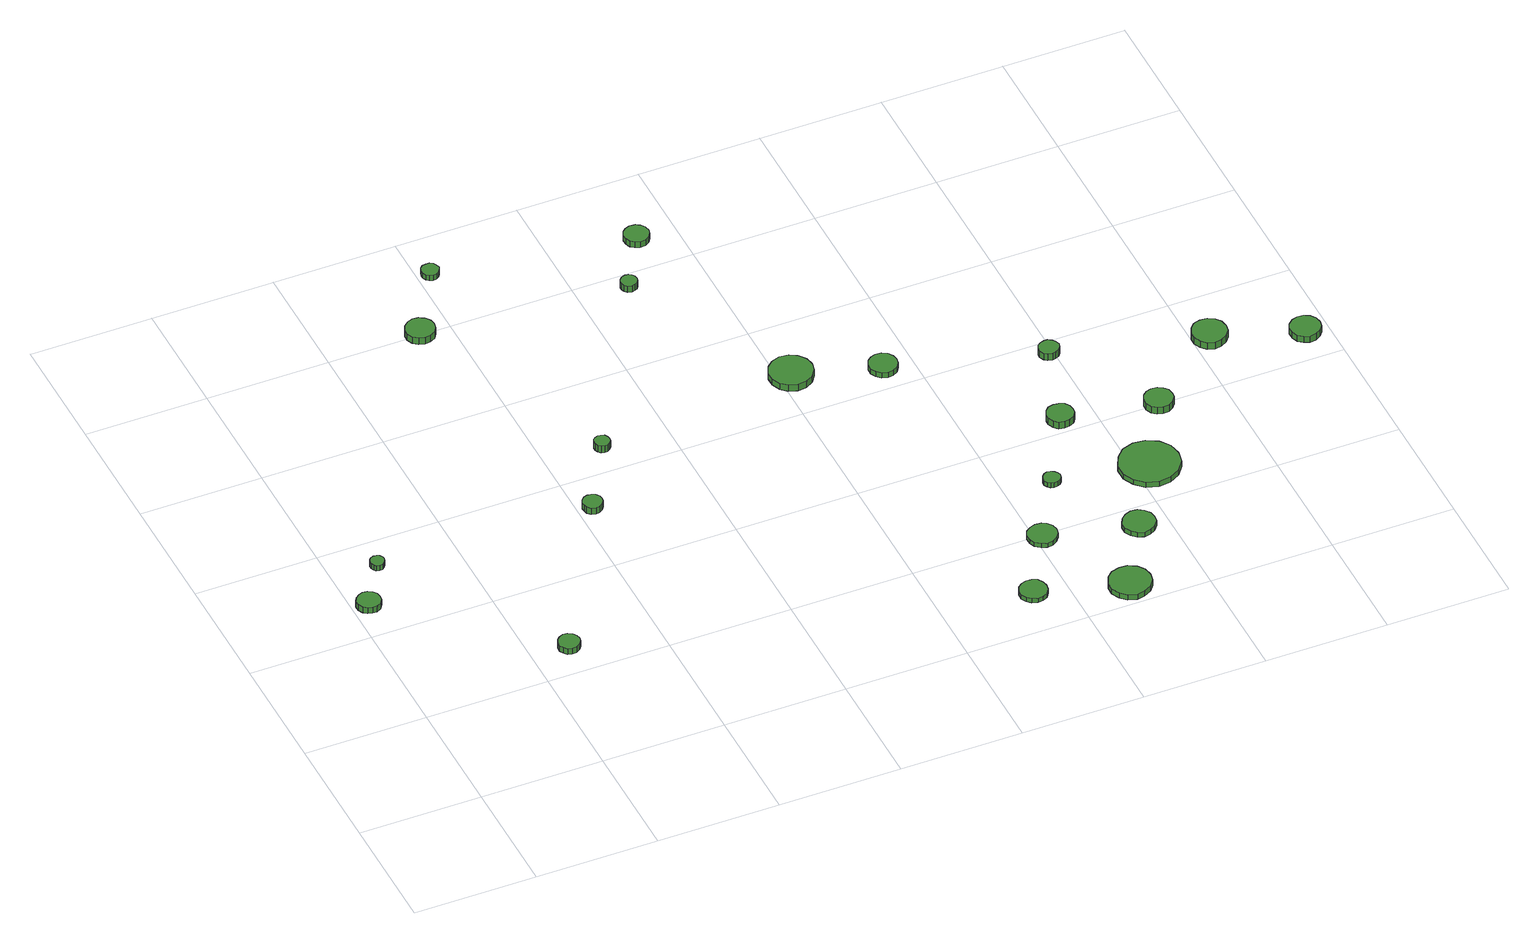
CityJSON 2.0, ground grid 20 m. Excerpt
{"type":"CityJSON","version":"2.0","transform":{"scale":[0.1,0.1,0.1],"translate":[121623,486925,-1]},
"CityObjects":{
"tree1":{"type":"SolitaryVegetationObject","attributes":{"function":"something"},"geometry":[{"type":"MultiSurface","lod":"1","boundaries":[[[0,1,2,3,4,5,6,7,8,9,10,11,12,13,14]],[[15,16,17,18,19,20,21,22,23,24,25,26,27,28,29]],[[0,29,28,1]],[[1,28,27,2]],[[2,27,26,3]],[[3,26,25,4]],[[4,25,24,5]],[[5,24,23,6]],[[6,23,22,7]],[[7,22,21,8]],[[8,21,20,9]],[[9,20,19,10]],[[10,19,18,11]],[[11,18,17,12]],[[12,17,16,13]],[[13,16,15,14]],[[14,15,29,0]]]}]},
"tree2":{"type":"SolitaryVegetationObject","attributes":{"function":"something"},"geometry":[{"type":"MultiSurface","lod":"1","boundaries":[[[30,31,32,33,34,35,36,37,38,39,40,41,42,43,44]],[[45,46,47,48,49,50,51,52,53,54,55,56,57,58,59]],[[30,59,58,31]],[[31,58,57,32]],[[32,57,56,33]],[[33,56,55,34]],[[34,55,54,35]],[[35,54,53,36]],[[36,53,52,37]],[[37,52,51,38]],[[38,51,50,39]],[[39,50,49,40]],[[40,49,48,41]],[[41,48,47,42]],[[42,47,46,43]],[[43,46,45,44]],[[44,45,59,30]]]}]},
"tree3":{"type":"SolitaryVegetationObject","attributes":{"function":"something"},"geometry":[{"type":"MultiSurface","lod":"1","boundaries":[[[60,61,62,63,64,65,66,67,68,69,70,71,72,73,74]],[[75,76,77,78,79,80,81,82,83,84,85,86,87,88,89]],[[60,89,88,61]],[[61,88,87,62]],[[62,87,86,63]],[[63,86,85,64]],[[64,85,84,65]],[[65,84,83,66]],[[66,83,82,67]],[[67,82,81,68]],[[68,81,80,69]],[[69,80,79,70]],[[70,79,78,71]],[[71,78,77,72]],[[72,77,76,73]],[[73,76,75,74]],[[74,75,89,60]]]}]},
"tree4":{"type":"SolitaryVegetationObject","attributes":{"function":"something"},"geometry":[{"type":"MultiSurface","lod":"1","boundaries":[[[90,91,92,93,94,95,96,97,98,99,100,101,102,103,104]],[[105,106,107,108,109,110,111,112,113,114,115,116,117,118,119]],[[90,119,118,91]],[[91,118,117,92]],[[92,117,116,93]],[[93,116,115,94]],[[94,115,114,95]],[[95,114,113,96]],[[96,113,112,97]],[[97,112,111,98]],[[98,111,110,99]],[[99,110,109,100]],[[100,109,108,101]],[[101,108,107,102]],[[102,107,106,103]],[[103,106,105,104]],[[104,105,119,90]]]}]},
"tree5":{"type":"SolitaryVegetationObject","attributes":{"function":"something"},"geometry":[{"type":"MultiSurface","lod":"1","boundaries":[[[120,121,122,123,124,125,126,127,128,129,130,131,132,133,134]],[[135,136,137,138,139,140,141,142,143,144,145,146,147,148,149]],[[120,149,148,121]],[[121,148,147,122]],[[122,147,146,123]],[[123,146,145,124]],[[124,145,144,125]],[[125,144,143,126]],[[126,143,142,127]],[[127,142,141,128]],[[128,141,140,129]],[[129,140,139,130]],[[130,139,138,131]],[[131,138,137,132]],[[132,137,136,133]],[[133,136,135,134]],[[134,135,149,120]]]}]},
"tree6":{"type":"SolitaryVegetationObject","attributes":{"function":"something"},"geometry":[{"type":"MultiSurface","lod":"1","boundaries":[[[150,151,152,153,154,155,156,157,158,159,160,161,162,163,164]],[[165,166,167,168,169,170,171,172,173,174,175,176,177,178,179]],[[150,179,178,151]],[[151,178,177,152]],[[152,177,176,153]],[[153,176,175,154]],[[154,175,174,155]],[[155,174,173,156]],[[156,173,172,157]],[[157,172,171,158]],[[158,171,170,159]],[[159,170,169,160]],[[160,169,168,161]],[[161,168,167,162]],[[162,167,166,163]],[[163,166,165,164]],[[164,165,179,150]]]}]},
"tree7":{"type":"SolitaryVegetationObject","attributes":{"function":"something"},"geometry":[{"type":"MultiSurface","lod":"1","boundaries":[[[180,181,182,183,184,185,186,187,188,189,190,191,192,193,194]],[[195,196,197,198,199,200,201,202,203,204,205,206,207,208,209]],[[180,209,208,181]],[[181,208,207,182]],[[182,207,206,183]],[[183,206,205,184]],[[184,205,204,185]],[[185,204,203,186]],[[186,203,202,187]],[[187,202,201,188]],[[188,201,200,189]],[[189,200,199,190]],[[190,199,198,191]],[[191,198,197,192]],[[192,197,196,193]],[[193,196,195,194]],[[194,195,209,180]]]}]},
"tree8":{"type":"SolitaryVegetationObject","attributes":{"function":"something"},"geometry":[{"type":"MultiSurface","lod":"1","boundaries":[[[210,211,212,213,214,215,216,217,218,219,220,221,222,223,224]],[[225,226,227,228,229,230,231,232,233,234,235,236,237,238,239]],[[210,239,238,211]],[[211,238,237,212]],[[212,237,236,213]],[[213,236,235,214]],[[214,235,234,215]],[[215,234,233,216]],[[216,233,232,217]],[[217,232,231,218]],[[218,231,230,219]],[[219,230,229,220]],[[220,229,228,221]],[[221,228,227,222]],[[222,227,226,223]],[[223,226,225,224]],[[224,225,239,210]]]}]},
"tree9":{"type":"SolitaryVegetationObject","attributes":{"function":"something"},"geometry":[{"type":"MultiSurface","lod":"1","boundaries":[[[240,241,242,243,244,245,246,247,248,249,250,251,252,253,254]],[[255,256,257,258,259,260,261,262,263,264,265,266,267,268,269]],[[240,269,268,241]],[[241,268,267,242]],[[242,267,266,243]],[[243,266,265,244]],[[244,265,264,245]],[[245,264,263,246]],[[246,263,262,247]],[[247,262,261,248]],[[248,261,260,249]],[[249,260,259,250]],[[250,259,258,251]],[[251,258,257,252]],[[252,257,256,253]],[[253,256,255,254]],[[254,255,269,240]]]}]},
"tree10":{"type":"SolitaryVegetationObject","attributes":{"function":"something"},"geometry":[{"type":"MultiSurface","lod":"1","boundaries":[[[270,271,272,273,274,275,276,277,278,279,280,281,282,283,284]],[[285,286,287,288,289,290,291,292,293,294,295,296,297,298,299]],[[270,299,298,271]],[[271,298,297,272]],[[272,297,296,273]],[[273,296,295,274]],[[274,295,294,275]],[[275,294,293,276]],[[276,293,292,277]],[[277,292,291,278]],[[278,291,290,279]],[[279,290,289,280]],[[280,289,288,281]],[[281,288,287,282]],[[282,287,286,283]],[[283,286,285,284]],[[284,285,299,270]]]}]},
"tree11":{"type":"SolitaryVegetationObject","attributes":{"function":"something"},"geometry":[{"type":"MultiSurface","lod":"1","boundaries":[[[300,301,302,303,304,305,306,307,308,309,310,311,312,313,314]],[[315,316,317,318,319,320,321,322,323,324,325,326,327,328,329]],[[300,329,328,301]],[[301,328,327,302]],[[302,327,326,303]],[[303,326,325,304]],[[304,325,324,305]],[[305,324,323,306]],[[306,323,322,307]],[[307,322,321,308]],[[308,321,320,309]],[[309,320,319,310]],[[310,319,318,311]],[[311,318,317,312]],[[312,317,316,313]],[[313,316,315,314]],[[314,315,329,300]]]}]},
"tree12":{"type":"SolitaryVegetationObject","attributes":{"function":"something"},"geometry":[{"type":"MultiSurface","lod":"1","boundaries":[[[330,331,332,333,334,335,336,337,338,339,340,341,342,343,344]],[[345,346,347,348,349,350,351,352,353,354,355,356,357,358,359]],[[330,359,358,331]],[[331,358,357,332]],[[332,357,356,333]],[[333,356,355,334]],[[334,355,354,335]],[[335,354,353,336]],[[336,353,352,337]],[[337,352,351,338]],[[338,351,350,339]],[[339,350,349,340]],[[340,349,348,341]],[[341,348,347,342]],[[342,347,346,343]],[[343,346,345,344]],[[344,345,359,330]]]}]},
"tree13":{"type":"SolitaryVegetationObject","attributes":{"function":"something"},"geometry":[{"type":"MultiSurface","lod":"1","boundaries":[[[360,361,362,363,364,365,366,367,368,369,370,371,372,373,374]],[[375,376,377,378,379,380,381,382,383,384,385,386,387,388,389]],[[360,389,388,361]],[[361,388,387,362]],[[362,387,386,363]],[[363,386,385,364]],[[364,385,384,365]],[[365,384,383,366]],[[366,383,382,367]],[[367,382,381,368]],[[368,381,380,369]],[[369,380,379,370]],[[370,379,378,371]],[[371,378,377,372]],[[372,377,376,373]],[[373,376,375,374]],[[374,375,389,360]]]}]},
"tree14":{"type":"SolitaryVegetationObject","attributes":{"function":"something"},"geometry":[{"type":"MultiSurface","lod":"1","boundaries":[[[390,391,392,393,394,395,396,397,398,399,400,401,402,403,404]],[[405,406,407,408,409,410,411,412,413,414,415,416,417,418,419]],[[390,419,418,391]],[[391,418,417,392]],[[392,417,416,393]],[[393,416,415,394]],[[394,415,414,395]],[[395,414,413,396]],[[396,413,412,397]],[[397,412,411,398]],[[398,411,410,399]],[[399,410,409,400]],[[400,409,408,401]],[[401,408,407,402]],[[402,407,406,403]],[[403,406,405,404]],[[404,405,419,390]]]}]},
"tree15":{"type":"SolitaryVegetationObject","attributes":{"function":"something"},"geometry":[{"type":"MultiSurface","lod":"1","boundaries":[[[420,421,422,423,424,425,426,427,428,429,430,431,432,433,434]],[[435,436,437,438,439,440,441,442,443,444,445,446,447,448,449]],[[420,449,448,421]],[[421,448,447,422]],[[422,447,446,423]],[[423,446,445,424]],[[424,445,444,425]],[[425,444,443,426]],[[426,443,442,427]],[[427,442,441,428]],[[428,441,440,429]],[[429,440,439,430]],[[430,439,438,431]],[[431,438,437,432]],[[432,437,436,433]],[[433,436,435,434]],[[434,435,449,420]]]}]},
"tree16":{"type":"SolitaryVegetationObject","attributes":{"function":"something"},"geometry":[{"type":"MultiSurface","lod":"1","boundaries":[[[450,451,452,453,454,455,456,457,458,459,460,461,462,463,464]],[[465,466,467,468,469,470,471,472,473,474,475,476,477,478,479]],[[450,479,478,451]],[[451,478,477,452]],[[452,477,476,453]],[[453,476,475,454]],[[454,475,474,455]],[[455,474,473,456]],[[456,473,472,457]],[[457,472,471,458]],[[458,471,470,459]],[[459,470,469,460]],[[460,469,468,461]],[[461,468,467,462]],[[462,467,466,463]],[[463,466,465,464]],[[464,465,479,450]]]}]},
"tree17":{"type":"SolitaryVegetationObject","attributes":{"function":"something"},"geometry":[{"type":"MultiSurface","lod":"1","boundaries":[[[480,481,482,483,484,485,486,487,488,489,490,491,492,493,494]],[[495,496,497,498,499,500,501,502,503,504,505,506,507,508,509]],[[480,509,508,481]],[[481,508,507,482]],[[482,507,506,483]],[[483,506,505,484]],[[484,505,504,485]],[[485,504,503,486]],[[486,503,502,487]],[[487,502,501,488]],[[488,501,500,489]],[[489,500,499,490]],[[490,499,498,491]],[[491,498,497,492]],[[492,497,496,493]],[[493,496,495,494]],[[494,495,509,480]]]}]},
"tree18":{"type":"SolitaryVegetationObject","attributes":{"function":"something"},"geometry":[{"type":"MultiSurface","lod":"1","boundaries":[[[510,511,512,513,514,515,516,517,518,519,520,521,522,523,524]],[[525,526,527,528,529,530,531,532,533,534,535,536,537,538,539]],[[510,539,538,511]],[[511,538,537,512]],[[512,537,536,513]],[[513,536,535,514]],[[514,535,534,515]],[[515,534,533,516]],[[516,533,532,517]],[[517,532,531,518]],[[518,531,530,519]],[[519,530,529,520]],[[520,529,528,521]],[[521,528,527,522]],[[522,527,526,523]],[[523,526,525,524]],[[524,525,539,510]]]}]},
"tree19":{"type":"SolitaryVegetationObject","attributes":{"function":"something"},"geometry":[{"type":"MultiSurface","lod":"1","boundaries":[[[540,541,542,543,544,545,546,547,548,549,550,551,552,553,554]],[[555,556,557,558,559,560,561,562,563,564,565,566,567,568,569]],[[540,569,568,541]],[[541,568,567,542]],[[542,567,566,543]],[[543,566,565,544]],[[544,565,564,545]],[[545,564,563,546]],[[546,563,562,547]],[[547,562,561,548]],[[548,561,560,549]],[[549,560,559,550]],[[550,559,558,551]],[[551,558,557,552]],[[552,557,556,553]],[[553,556,555,554]],[[554,555,569,540]]]}]},
"tree20":{"type":"SolitaryVegetationObject","attributes":{"function":"something"},"geometry":[{"type":"MultiSurface","lod":"1","boundaries":[[[570,571,572,573,574,575,576,577,578,579,580,581,582,583,584]],[[585,586,587,588,589,590,591,592,593,594,595,596,597,598,599]],[[570,599,598,571]],[[571,598,597,572]],[[572,597,596,573]],[[573,596,595,574]],[[574,595,594,575]],[[575,594,593,576]],[[576,593,592,577]],[[577,592,591,578]],[[578,591,590,579]],[[579,590,589,580]],[[580,589,588,581]],[[581,588,587,582]],[[582,587,586,583]],[[583,586,585,584]],[[584,585,599,570]]]}]},
"tree21":{"type":"SolitaryVegetationObject","attributes":{"function":"something"},"geometry":[{"type":"MultiSurface","lod":"1","boundaries":[[[600,601,602,603,604,605,606,607,608,609,610,611,612,613,614]],[[615,616,617,618,619,620,621,622,623,624,625,626,627,628,629]],[[600,629,628,601]],[[601,628,627,602]],[[602,627,626,603]],[[603,626,625,604]],[[604,625,624,605]],[[605,624,623,606]],[[606,623,622,607]],[[607,622,621,608]],[[608,621,620,609]],[[609,620,619,610]],[[610,619,618,611]],[[611,618,617,612]],[[612,617,616,613]],[[613,616,615,614]],[[614,615,629,600]]]}]},
"tree22":{"type":"SolitaryVegetationObject","attributes":{"function":"something"},"geometry":[{"type":"MultiSurface","lod":"1","boundaries":[[[630,631,632,633,634,635,636,637,638,639,640,641,642,643,644]],[[645,646,647,648,649,650,651,652,653,654,655,656,657,658,659]],[[630,659,658,631]],[[631,658,657,632]],[[632,657,656,633]],[[633,656,655,634]],[[634,655,654,635]],[[635,654,653,636]],[[636,653,652,637]],[[637,652,651,638]],[[638,651,650,639]],[[639,650,649,640]],[[640,649,648,641]],[[641,648,647,642]],[[642,647,646,643]],[[643,646,645,644]],[[644,645,659,630]]]}]}
},
"vertices":[
[45,468,17],[44,476,17],[39,482,17],[32,486,17],[24,487,17],[17,484,17],[11,479,17],[7,472,17],[7,464,17],[11,456,17],[17,451,17],[24,449,17],[32,449,17],[39,453,17],[44,460,17],[44,460,6],[39,453,6],[32,449,6],[24,449,6],[17,451,6],[11,456,6],[7,464,6],[7,472,6],[11,479,6],[17,484,6],[24,487,6],[32,486,6],[39,482,6],[44,476,6],[45,468,6],
[87,545,16],[86,550,16],[83,554,16],[79,556,16],[74,557,16],[69,555,16],[66,552,16],[64,548,16],[64,543,16],[66,538,16],[69,535,16],[74,534,16],[79,534,16],[83,537,16],[86,541,16],[86,541,6],[83,537,6],[79,534,6],[74,534,6],[69,535,6],[66,538,6],[64,543,6],[64,548,6],[66,552,6],[69,555,6],[74,557,6],[79,556,6],[83,554,6],[86,550,6],[87,545,6],
[279,258,17],[277,265,17],[273,271,17],[266,275,17],[259,276,17],[252,273,17],[247,268,17],[244,262,17],[244,254,17],[247,248,17],[252,243,17],[259,241,17],[266,241,17],[273,245,17],[277,251,17],[277,251,6],[273,245,6],[266,241,6],[259,241,6],[252,243,6],[247,248,6],[244,254,6],[244,262,6],[247,268,6],[252,273,6],[259,276,6],[266,275,6],[273,271,6],[277,265,6],[279,258,6],
[440,534,18],[439,541,18],[435,546,18],[429,549,18],[423,550,18],[416,548,18],[411,543,18],[409,537,18],[409,531,18],[411,525,18],[416,520,18],[423,518,18],[429,519,18],[435,522,18],[439,528,18],[439,528,6],[435,522,6],[429,519,6],[423,518,6],[416,520,6],[411,525,6],[409,531,6],[409,537,6],[411,543,6],[416,548,6],[423,550,6],[429,549,6],[435,546,6],[439,541,6],[440,534,6],
[375,1001,19],[373,1010,19],[367,1018,19],[358,1023,19],[349,1024,19],[340,1021,19],[332,1014,19],[328,1006,19],[328,996,19],[332,987,19],[340,980,19],[349,977,19],[358,979,19],[367,983,19],[373,991,19],[373,991,6],[367,983,6],[358,979,6],[349,977,6],[340,980,6],[332,987,6],[328,996,6],[328,1006,6],[332,1014,6],[340,1021,6],[349,1024,6],[358,1023,6],[367,1018,6],[373,1010,6],[375,1001,6],
[504,648,24],[503,653,24],[500,658,24],[495,660,24],[490,661,24],[485,659,24],[481,656,24],[479,651,24],[479,646,24],[481,641,24],[485,637,24],[490,635,24],[495,636,24],[500,639,24],[503,643,24],[503,643,11],[500,639,11],[495,636,11],[490,635,11],[485,637,11],[481,641,11],[479,646,11],[479,651,11],[481,656,11],[485,659,11],[490,661,11],[495,660,11],[500,658,11],[503,653,11],[504,648,11],
[436,1119,16],[434,1125,16],[431,1130,16],[426,1133,16],[420,1133,16],[414,1132,16],[410,1128,16],[408,1122,16],[408,1116,16],[410,1111,16],[414,1107,16],[420,1105,16],[426,1106,16],[431,1109,16],[434,1114,16],[434,1114,6],[431,1109,6],[426,1106,6],[420,1105,6],[414,1107,6],[410,1111,6],[408,1116,6],[408,1122,6],[410,1128,6],[414,1132,6],[420,1133,6],[426,1133,6],[431,1130,6],[434,1125,6],[436,1119,6],
[967,81,16],[965,90,16],[960,98,16],[952,102,16],[943,103,16],[934,100,16],[927,94,16],[923,86,16],[923,76,16],[927,68,16],[934,62,16],[943,59,16],[952,60,16],[960,64,16],[965,72,16],[965,72,8],[960,64,8],[952,60,8],[943,59,8],[934,62,8],[927,68,8],[923,76,8],[923,86,8],[927,94,8],[934,100,8],[943,103,8],[952,102,8],[960,98,8],[965,90,8],[967,81,8],
[693,967,22],[692,973,22],[689,977,22],[684,980,22],[679,981,22],[673,979,22],[669,975,22],[667,970,22],[667,965,22],[669,960,22],[673,956,22],[679,954,22],[684,955,22],[689,957,22],[692,962,22],[692,962,10],[689,957,10],[684,955,10],[679,954,10],[673,956,10],[669,960,10],[667,965,10],[667,970,10],[669,975,10],[673,979,10],[679,981,10],[684,980,10],[689,977,10],[692,973,10],[693,967,10],
[854,685,18],[851,699,18],[842,711,18],[830,718,18],[815,720,18],[801,715,18],[791,706,18],[785,692,18],[785,678,18],[791,664,18],[801,655,18],[815,650,18],[830,652,18],[842,659,18],[851,671,18],[851,671,6],[842,659,6],[830,652,6],[815,650,6],[801,655,6],[791,664,6],[785,678,6],[785,692,6],[791,706,6],[801,715,6],[815,720,6],[830,718,6],[842,711,6],[851,699,6],[854,685,6],
[757,1066,17],[755,1074,17],[750,1081,17],[743,1085,17],[734,1086,17],[726,1083,17],[720,1078,17],[717,1070,17],[717,1062,17],[720,1054,17],[726,1049,17],[734,1046,17],[743,1047,17],[750,1051,17],[755,1058,17],[755,1058,6],[750,1051,6],[743,1047,6],[734,1046,6],[726,1049,6],[720,1054,6],[717,1062,6],[717,1070,6],[720,1078,6],[726,1083,6],[734,1086,6],[743,1085,6],[750,1081,6],[755,1074,6],[757,1066,6],
[1034,193,15],[1032,203,15],[1026,211,15],[1018,215,15],[1008,216,15],[999,213,15],[991,207,15],[987,198,15],[987,188,15],[991,179,15],[999,172,15],[1008,169,15],[1018,170,15],[1026,175,15],[1032,183,15],[1032,183,7],[1026,175,7],[1018,170,7],[1008,169,7],[999,172,7],[991,179,7],[987,188,7],[987,198,7],[991,207,7],[999,213,7],[1008,216,7],[1018,215,7],[1026,211,7],[1032,203,7],[1034,193,7],
[1119,39,17],[1116,53,17],[1108,64,17],[1095,71,17],[1082,72,17],[1068,68,17],[1058,59,17],[1052,46,17],[1052,32,17],[1058,19,17],[1068,10,17],[1082,5,17],[1095,7,17],[1108,14,17],[1116,25,17],[1116,25,7],[1108,14,7],[1095,7,7],[1082,5,7],[1068,10,7],[1058,19,7],[1052,32,7],[1052,46,7],[1058,59,7],[1068,68,7],[1082,72,7],[1095,71,7],[1108,64,7],[1116,53,7],[1119,39,7],
[975,645,16],[973,654,16],[968,662,16],[959,667,16],[950,668,16],[941,665,16],[934,659,16],[930,650,16],[930,640,16],[934,632,16],[941,625,16],[950,622,16],[959,623,16],[968,628,16],[973,636,16],[973,636,6],[968,628,6],[959,623,6],[950,622,6],[941,625,6],[934,632,6],[930,640,6],[930,650,6],[934,659,6],[941,665,6],[950,668,6],[959,667,6],[968,662,6],[973,654,6],[975,645,6],
[1090,304,15],[1089,309,15],[1085,314,15],[1080,317,15],[1074,318,15],[1069,316,15],[1065,312,15],[1062,307,15],[1062,301,15],[1065,296,15],[1069,292,15],[1074,290,15],[1080,291,15],[1085,293,15],[1089,298,15],[1089,298,6],[1085,293,6],[1080,291,6],[1074,290,6],[1069,292,6],[1065,296,6],[1062,301,6],[1062,307,6],[1065,312,6],[1069,316,6],[1074,318,6],[1080,317,6],[1085,314,6],[1089,309,6],[1090,304,6],
[1180,159,15],[1178,169,15],[1171,178,15],[1162,184,15],[1151,185,15],[1141,181,15],[1133,174,15],[1128,164,15],[1128,153,15],[1133,143,15],[1141,136,15],[1151,132,15],[1162,134,15],[1171,139,15],[1178,148,15],[1178,148,6],[1171,139,6],[1162,134,6],[1151,132,6],[1141,136,6],[1133,143,6],[1128,153,6],[1128,164,6],[1133,174,6],[1141,181,6],[1151,185,6],[1162,184,6],[1171,178,6],[1178,169,6],[1180,159,6],
[1168,429,19],[1166,438,19],[1161,445,19],[1153,449,19],[1144,450,19],[1135,448,19],[1129,442,19],[1125,433,19],[1125,425,19],[1129,416,19],[1135,410,19],[1144,408,19],[1153,409,19],[1161,413,19],[1166,420,19],[1166,420,6],[1161,413,6],[1153,409,6],[1144,408,6],[1135,410,6],[1129,416,6],[1125,425,6],[1125,433,6],[1129,442,6],[1135,448,6],[1144,450,6],[1153,449,6],[1161,445,6],[1166,438,6],[1168,429,6],
[1272,276,16],[1268,296,16],[1256,312,16],[1238,322,16],[1218,324,16],[1199,318,16],[1185,304,16],[1176,286,16],[1176,266,16],[1185,248,16],[1199,234,16],[1218,228,16],[1238,230,16],[1256,240,16],[1268,256,16],[1268,256,6],[1256,240,6],[1238,230,6],[1218,228,6],[1199,234,6],[1185,248,6],[1176,266,6],[1176,286,6],[1185,304,6],[1199,318,6],[1218,324,6],[1238,322,6],[1256,312,6],[1268,296,6],[1272,276,6],
[1208,570,22],[1206,577,22],[1202,582,22],[1196,586,22],[1190,586,22],[1183,584,22],[1178,580,22],[1175,573,22],[1175,567,22],[1178,560,22],[1183,556,22],[1190,554,22],[1196,555,22],[1202,558,22],[1206,563,22],[1206,563,9],[1202,558,9],[1196,555,9],[1190,554,9],[1183,556,9],[1178,560,9],[1175,567,9],[1175,573,9],[1178,580,9],[1183,584,9],[1190,586,9],[1196,586,9],[1202,582,9],[1206,577,9],[1208,570,9],
[1318,399,20],[1316,409,20],[1310,416,20],[1302,421,20],[1292,422,20],[1283,419,20],[1276,413,20],[1272,404,20],[1272,394,20],[1276,385,20],[1283,379,20],[1292,376,20],[1302,377,20],[1310,382,20],[1316,390,20],[1316,390,7],[1310,382,7],[1302,377,7],[1292,376,7],[1283,379,7],[1276,385,7],[1272,394,7],[1272,404,7],[1276,413,7],[1283,419,7],[1292,422,7],[1302,421,7],[1310,416,7],[1316,409,7],[1318,399,7],
[1455,508,19],[1453,520,19],[1446,529,19],[1436,535,19],[1424,536,19],[1413,533,19],[1405,525,19],[1400,514,19],[1400,503,19],[1405,492,19],[1413,484,19],[1424,480,19],[1436,482,19],[1446,488,19],[1453,497,19],[1453,497,6],[1446,488,6],[1436,482,6],[1424,480,6],[1413,484,6],[1405,492,6],[1400,503,6],[1400,514,6],[1405,525,6],[1413,533,6],[1424,536,6],[1436,535,6],[1446,529,6],[1453,520,6],[1455,508,6],
[1588,461,17],[1586,471,17],[1580,479,17],[1571,484,17],[1561,485,17],[1552,482,17],[1544,475,17],[1540,466,17],[1540,456,17],[1544,446,17],[1552,440,17],[1561,436,17],[1571,438,17],[1580,443,17],[1586,451,17],[1586,451,5],[1580,443,5],[1571,438,5],[1561,436,5],[1552,440,5],[1544,446,5],[1540,456,5],[1540,466,5],[1544,475,5],[1552,482,5],[1561,485,5],[1571,484,5],[1580,479,5],[1586,471,5],[1588,461,5]
]}
